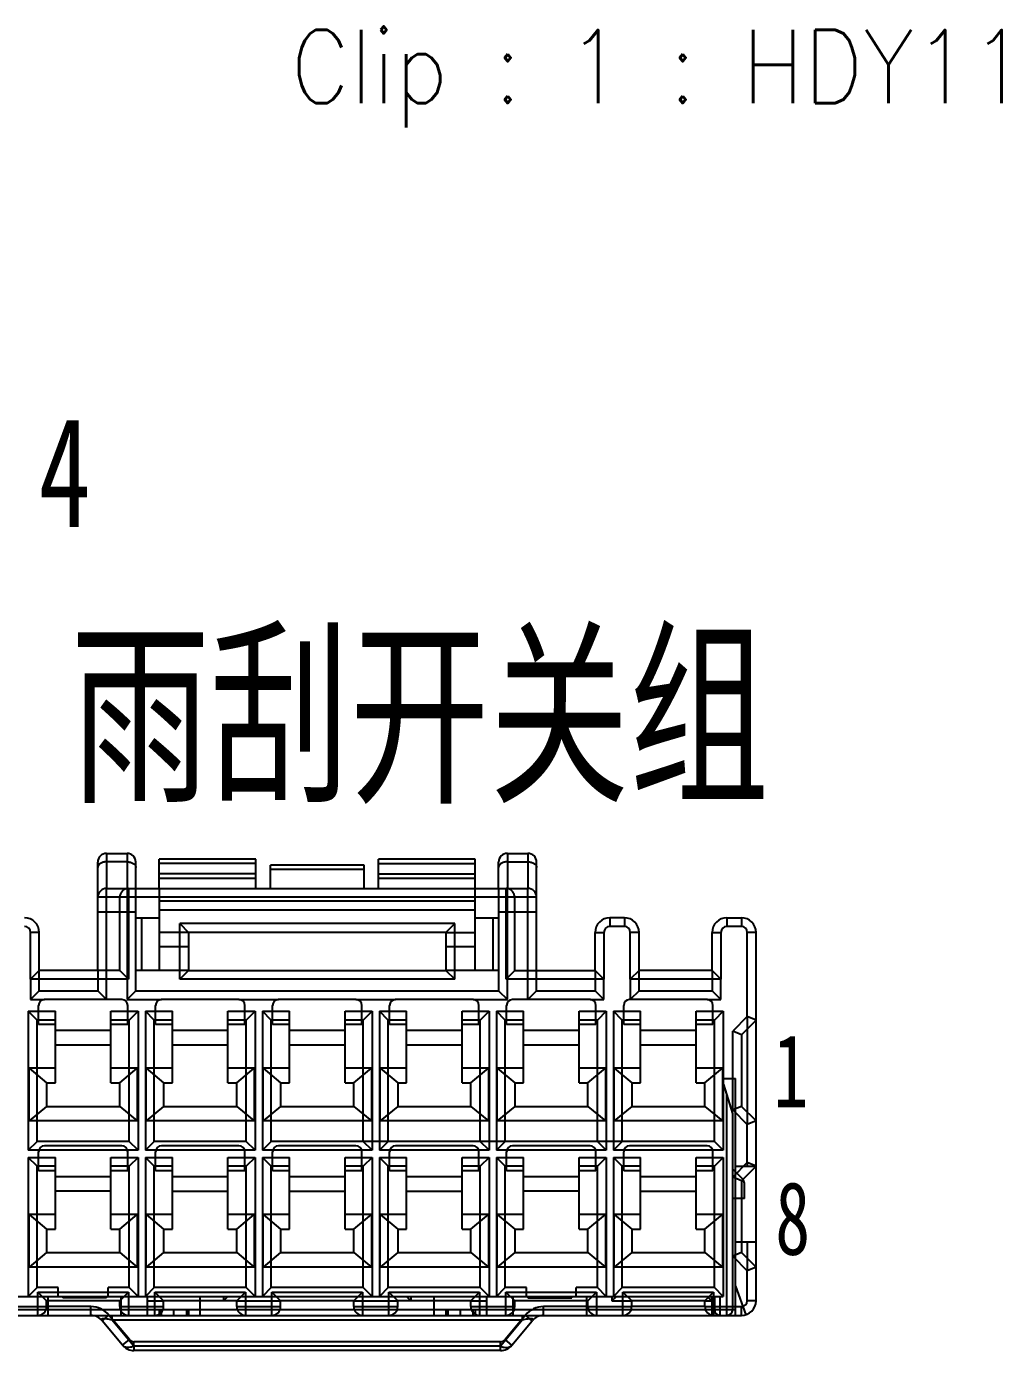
# Model space of a CAD drawing. Header units: inches. Extents: x 47316 to 59086, y 3141 to 11743.
# Drawn here: x 52380.11 to 52413.43, y 8754.21 to 8799.48 of the extents above; entities that cross this region are included whole.
import ezdxf

# ---------------------------------------------------------------- set-up
doc = ezdxf.new("R2010")
doc.units = ezdxf.units.IN
doc.header["$MEASUREMENT"] = 0
doc.layers.add('___SHELL', color=7, linetype='Continuous')
doc.styles.add('MtX_FangSong_GB2312', font='')
doc.styles.get("Standard").update_dxf_attribs({"font": ''})
doc.styles.get('MtX_FangSong_GB2312').set_extended_font_data('FangSong_GB2312')
doc.styles.get('Standard').set_extended_font_data('SimSun')

msp = doc.modelspace()

# ---------------------------------------------------------------- linework, layer by layer
at = {"layer": '___SHELL', "color": 0, "lineweight": -2}
for p, q in [((52382.846, 8771.205), (52382.846, 8770.005)), ((52382.846, 8771.205), (52383.546, 8771.205)), ((52383.546, 8771.205), (52383.546, 8770.005)), ((52384.646, 8770.005), (52384.646, 8771.006)), ((52387.946, 8771.006), (52384.646, 8771.006)), ((52387.946, 8770.005), (52387.946, 8771.006)), ((52392.146, 8770.005), (52392.146, 8771.006)), ((52395.446, 8771.006), (52392.146, 8771.006)), ((52395.446, 8770.005), (52395.446, 8771.006)), ((52396.546, 8771.205), (52396.546, 8770.005)), ((52396.546, 8771.205), (52397.246, 8771.205)), ((52397.246, 8771.205), (52397.246, 8770.005)), ((52382.546, 8767.205), (52382.546, 8770.905)), ((52383.546, 8770.918), (52382.846, 8770.918)), ((52383.846, 8770.005), (52383.846, 8770.905)), ((52387.946, 8770.859), (52384.646, 8770.859)), ((52388.446, 8770.005), (52388.446, 8770.805)), ((52391.646, 8770.805), (52388.446, 8770.805)), ((52388.446, 8770.671), (52391.646, 8770.671)), ((52391.646, 8770.005), (52391.646, 8770.805)), ((52392.146, 8770.859), (52395.446, 8770.859)), ((52396.246, 8770.005), (52396.246, 8770.905)), ((52396.546, 8770.918), (52397.246, 8770.918)), ((52397.546, 8767.205), (52397.546, 8770.905)), ((52387.946, 8770.505), (52384.646, 8770.505)), ((52384.646, 8770.359), (52387.946, 8770.359)), ((52392.146, 8770.505), (52395.446, 8770.505)), ((52392.146, 8770.359), (52395.446, 8770.359)), ((52397.546, 8769.705), (52382.546, 8769.705)), ((52382.846, 8766.205), (52382.846, 8770.005)), ((52382.846, 8770.005), (52397.246, 8770.005)), ((52383.298, 8767.2), (52383.298, 8769.705)), ((52383.546, 8770.005), (52383.546, 8766.205)), ((52383.592, 8770.005), (52383.592, 8766.905)), ((52383.846, 8766.505), (52383.846, 8770.005)), ((52384.646, 8770.005), (52384.646, 8767.205)), ((52395.446, 8767.205), (52395.446, 8770.005)), ((52396.246, 8770.005), (52396.246, 8766.505)), ((52396.5, 8766.905), (52396.5, 8770.005)), ((52396.546, 8766.205), (52396.546, 8770.005)), ((52396.795, 8767.2), (52396.795, 8769.705)), ((52397.246, 8766.205), (52397.246, 8770.005)), ((52382.546, 8769.205), (52383.846, 8769.205)), ((52395.446, 8769.568), (52384.646, 8769.568)), ((52384.646, 8769.271), (52395.446, 8769.271)), ((52396.246, 8769.205), (52397.546, 8769.205)), ((52383.846, 8769.005), (52384.646, 8769.005)), ((52384.046, 8767.205), (52384.046, 8769.005)), ((52385.346, 8766.905), (52385.346, 8768.805)), ((52385.346, 8768.805), (52385.646, 8768.505)), ((52394.746, 8768.805), (52385.346, 8768.805)), ((52394.746, 8768.805), (52394.446, 8768.505)), ((52394.746, 8766.905), (52394.746, 8768.805)), ((52395.446, 8769.005), (52396.246, 8769.005)), ((52396.046, 8769.005), (52396.046, 8767.205)), ((52400.546, 8769.005), (52400.046, 8769.005)), ((52400.046, 8769.005), (52400.046, 8768.705)), ((52400.546, 8769.005), (52400.546, 8768.705)), ((52404.046, 8769.005), (52404.546, 8769.005)), ((52404.046, 8769.005), (52404.046, 8768.705)), ((52404.546, 8769.005), (52404.546, 8768.705)), ((52380.246, 8766.905), (52380.246, 8768.505)), ((52380.546, 8768.505), (52380.246, 8768.505)), ((52380.546, 8767.205), (52380.546, 8768.505)), ((52385.646, 8768.505), (52384.646, 8768.505)), ((52385.646, 8768.505), (52385.646, 8767.205)), ((52394.446, 8768.505), (52385.646, 8768.505)), ((52394.446, 8768.505), (52394.446, 8767.205)), ((52394.446, 8768.505), (52395.446, 8768.505)), ((52399.546, 8768.505), (52399.846, 8768.505)), ((52399.546, 8767.205), (52399.546, 8768.505)), ((52399.846, 8768.505), (52399.846, 8766.905)), ((52400.546, 8768.705), (52400.046, 8768.705)), ((52401.046, 8768.505), (52400.746, 8768.505)), ((52400.746, 8766.905), (52400.746, 8768.505)), ((52401.046, 8767.205), (52401.046, 8768.505)), ((52403.546, 8768.505), (52403.846, 8768.505)), ((52403.546, 8767.205), (52403.546, 8768.505)), ((52403.846, 8768.505), (52403.846, 8766.905)), ((52404.546, 8768.705), (52404.046, 8768.705)), ((52405.046, 8768.505), (52404.746, 8768.505)), ((52404.746, 8765.63), (52404.746, 8768.505)), ((52405.046, 8755.905), (52405.046, 8768.505)), ((52385.646, 8768.005), (52384.646, 8768.005)), ((52395.446, 8768.005), (52394.446, 8768.005)), ((52380.546, 8767.205), (52380.246, 8766.905)), ((52380.546, 8766.505), (52380.546, 8767.205)), ((52383.286, 8767.205), (52380.546, 8767.205)), ((52382.546, 8767.205), (52382.546, 8766.505)), ((52383.298, 8767.2), (52383.309, 8767.188)), ((52383.309, 8767.188), (52383.592, 8766.905)), ((52385.646, 8767.205), (52383.846, 8767.205)), ((52385.346, 8766.905), (52385.646, 8767.205)), ((52385.646, 8767.205), (52394.446, 8767.205)), ((52396.246, 8767.205), (52394.446, 8767.205)), ((52394.446, 8767.205), (52394.746, 8766.905)), ((52396.5, 8766.905), (52396.795, 8767.2)), ((52396.806, 8767.205), (52399.546, 8767.205)), ((52397.546, 8766.505), (52397.546, 8767.205)), ((52399.546, 8767.205), (52399.546, 8766.505)), ((52399.546, 8767.205), (52399.846, 8766.905)), ((52401.046, 8767.205), (52400.746, 8766.905)), ((52403.546, 8767.205), (52401.046, 8767.205)), ((52401.046, 8766.505), (52401.046, 8767.205)), ((52403.546, 8767.205), (52403.846, 8766.905)), ((52403.546, 8767.205), (52403.546, 8766.505)), ((52380.246, 8766.905), (52380.246, 8766.205)), ((52383.592, 8766.905), (52380.246, 8766.905)), ((52380.546, 8766.505), (52380.246, 8766.205)), ((52380.546, 8766.505), (52382.546, 8766.505)), ((52382.546, 8766.505), (52382.846, 8766.205)), ((52383.846, 8766.505), (52383.546, 8766.205)), ((52383.846, 8766.505), (52396.246, 8766.505)), ((52394.746, 8766.905), (52385.346, 8766.905)), ((52396.246, 8766.505), (52396.546, 8766.205)), ((52399.846, 8766.905), (52396.5, 8766.905)), ((52397.546, 8766.505), (52397.246, 8766.205)), ((52397.546, 8766.505), (52399.546, 8766.505)), ((52399.546, 8766.505), (52399.846, 8766.205)), ((52399.846, 8766.205), (52399.846, 8766.905)), ((52403.846, 8766.905), (52400.746, 8766.905)), ((52400.746, 8766.905), (52400.746, 8766.205)), ((52401.046, 8766.505), (52400.746, 8766.205)), ((52401.046, 8766.505), (52403.546, 8766.505)), ((52403.546, 8766.505), (52403.846, 8766.205)), ((52403.846, 8766.205), (52403.846, 8766.905)), ((52380.246, 8766.205), (52380.721, 8766.205)), ((52383.371, 8766.205), (52380.721, 8766.205)), ((52383.546, 8766.205), (52384.721, 8766.205)), ((52387.371, 8766.205), (52384.721, 8766.205)), ((52387.371, 8766.205), (52388.721, 8766.205)), ((52391.371, 8766.205), (52388.721, 8766.205)), ((52391.371, 8766.205), (52392.721, 8766.205)), ((52395.371, 8766.205), (52392.721, 8766.205)), ((52395.371, 8766.205), (52396.546, 8766.205)), ((52399.371, 8766.205), (52396.721, 8766.205)), ((52399.371, 8766.205), (52399.846, 8766.205)), ((52403.371, 8766.205), (52400.721, 8766.205)), ((52403.371, 8766.205), (52403.846, 8766.205)), ((52380.171, 8765.805), (52380.171, 8761.055)), ((52380.471, 8765.505), (52380.171, 8765.805)), ((52380.171, 8765.805), (52381.096, 8765.805)), ((52380.521, 8765.355), (52380.521, 8766.005)), ((52381.096, 8765.355), (52381.096, 8765.805)), ((52382.996, 8765.355), (52382.996, 8765.805)), ((52382.996, 8765.805), (52383.921, 8765.805)), ((52383.571, 8765.355), (52383.571, 8766.005)), ((52383.921, 8765.805), (52383.621, 8765.505)), ((52383.921, 8765.805), (52383.921, 8761.055)), ((52384.171, 8765.805), (52384.171, 8761.055)), ((52384.471, 8765.505), (52384.171, 8765.805)), ((52384.171, 8765.805), (52385.096, 8765.805)), ((52384.521, 8765.355), (52384.521, 8766.005)), ((52385.096, 8765.355), (52385.096, 8765.805)), ((52386.996, 8765.355), (52386.996, 8765.805)), ((52386.996, 8765.805), (52387.921, 8765.805)), ((52387.571, 8765.355), (52387.571, 8766.005)), ((52387.921, 8765.805), (52387.621, 8765.505)), ((52387.921, 8765.805), (52387.921, 8761.055)), ((52388.171, 8765.805), (52388.171, 8761.055)), ((52388.471, 8765.505), (52388.171, 8765.805)), ((52388.171, 8765.805), (52389.096, 8765.805)), ((52388.521, 8765.355), (52388.521, 8766.005)), ((52389.096, 8765.355), (52389.096, 8765.805)), ((52390.996, 8765.355), (52390.996, 8765.805)), ((52390.996, 8765.805), (52391.921, 8765.805)), ((52391.571, 8765.355), (52391.571, 8766.005)), ((52391.921, 8765.805), (52391.621, 8765.505)), ((52391.921, 8765.805), (52391.921, 8761.055)), ((52392.171, 8765.805), (52392.171, 8761.055)), ((52392.171, 8765.805), (52393.096, 8765.805)), ((52392.471, 8765.505), (52392.171, 8765.805)), ((52392.521, 8765.355), (52392.521, 8766.005)), ((52393.096, 8765.355), (52393.096, 8765.805)), ((52394.996, 8765.805), (52395.921, 8765.805)), ((52394.996, 8765.355), (52394.996, 8765.805)), ((52395.571, 8765.355), (52395.571, 8766.005)), ((52395.921, 8765.805), (52395.621, 8765.505)), ((52395.921, 8765.805), (52395.921, 8761.055)), ((52396.171, 8765.805), (52397.096, 8765.805)), ((52396.171, 8765.805), (52396.171, 8761.055)), ((52396.471, 8765.505), (52396.171, 8765.805)), ((52396.521, 8765.355), (52396.521, 8766.005)), ((52397.096, 8765.355), (52397.096, 8765.805)), ((52398.996, 8765.805), (52399.921, 8765.805)), ((52398.996, 8765.355), (52398.996, 8765.805)), ((52399.571, 8765.355), (52399.571, 8766.005)), ((52399.921, 8765.805), (52399.621, 8765.505)), ((52399.921, 8765.805), (52399.921, 8761.055)), ((52400.171, 8765.805), (52401.096, 8765.805)), ((52400.171, 8765.805), (52400.171, 8761.055)), ((52400.471, 8765.505), (52400.171, 8765.805)), ((52400.521, 8765.355), (52400.521, 8766.005)), ((52401.096, 8765.355), (52401.096, 8765.805)), ((52402.996, 8765.805), (52403.921, 8765.805)), ((52402.996, 8765.355), (52402.996, 8765.805)), ((52403.571, 8765.355), (52403.571, 8766.005)), ((52403.921, 8765.805), (52403.621, 8765.505)), ((52403.921, 8765.805), (52403.921, 8761.055)), ((52404.746, 8765.63), (52404.246, 8765.13)), ((52405.046, 8765.505), (52404.746, 8765.63)), ((52404.746, 8765.63), (52404.746, 8761.931)), ((52380.471, 8761.355), (52380.471, 8765.505)), ((52381.096, 8765.505), (52380.471, 8765.505)), ((52381.096, 8765.355), (52380.521, 8765.355)), ((52381.096, 8763.355), (52381.096, 8765.355)), ((52381.096, 8765.155), (52382.996, 8765.155)), ((52383.621, 8765.505), (52382.996, 8765.505)), ((52382.996, 8763.355), (52382.996, 8765.355)), ((52383.571, 8765.355), (52382.996, 8765.355)), ((52383.621, 8761.355), (52383.621, 8765.505)), ((52384.471, 8761.355), (52384.471, 8765.505)), ((52385.096, 8765.505), (52384.471, 8765.505)), ((52385.096, 8765.355), (52384.521, 8765.355)), ((52385.096, 8763.355), (52385.096, 8765.355)), ((52385.096, 8765.155), (52386.996, 8765.155)), ((52387.621, 8765.505), (52386.996, 8765.505)), ((52386.996, 8763.355), (52386.996, 8765.355)), ((52387.571, 8765.355), (52386.996, 8765.355)), ((52387.621, 8761.355), (52387.621, 8765.505)), ((52388.471, 8761.355), (52388.471, 8765.505)), ((52389.096, 8765.505), (52388.471, 8765.505)), ((52389.096, 8765.355), (52388.521, 8765.355)), ((52389.096, 8763.355), (52389.096, 8765.355)), ((52389.096, 8765.155), (52390.996, 8765.155)), ((52391.621, 8765.505), (52390.996, 8765.505)), ((52390.996, 8763.355), (52390.996, 8765.355)), ((52391.571, 8765.355), (52390.996, 8765.355)), ((52391.621, 8761.355), (52391.621, 8765.505)), ((52392.471, 8761.355), (52392.471, 8765.505)), ((52393.096, 8765.505), (52392.471, 8765.505)), ((52393.096, 8765.355), (52392.521, 8765.355)), ((52393.096, 8763.355), (52393.096, 8765.355)), ((52393.096, 8765.155), (52394.996, 8765.155)), ((52395.621, 8765.505), (52394.996, 8765.505)), ((52395.571, 8765.355), (52394.996, 8765.355)), ((52394.996, 8763.355), (52394.996, 8765.355)), ((52395.621, 8761.355), (52395.621, 8765.505)), ((52397.096, 8765.505), (52396.471, 8765.505)), ((52396.471, 8761.355), (52396.471, 8765.505)), ((52397.096, 8765.355), (52396.521, 8765.355)), ((52397.096, 8763.355), (52397.096, 8765.355)), ((52397.096, 8765.155), (52398.996, 8765.155)), ((52399.621, 8765.505), (52398.996, 8765.505)), ((52399.571, 8765.355), (52398.996, 8765.355)), ((52398.996, 8763.355), (52398.996, 8765.355)), ((52399.621, 8761.355), (52399.621, 8765.505)), ((52401.096, 8765.505), (52400.471, 8765.505)), ((52400.471, 8761.355), (52400.471, 8765.505)), ((52401.096, 8765.355), (52400.521, 8765.355)), ((52401.096, 8763.355), (52401.096, 8765.355)), ((52401.096, 8765.155), (52402.996, 8765.155)), ((52403.621, 8765.505), (52402.996, 8765.505)), ((52403.571, 8765.355), (52402.996, 8765.355)), ((52402.996, 8763.355), (52402.996, 8765.355)), ((52403.621, 8761.355), (52403.621, 8765.505)), ((52404.546, 8765.005), (52404.246, 8765.13)), ((52404.246, 8762.431), (52404.246, 8765.13)), ((52404.546, 8765.005), (52405.046, 8765.505)), ((52381.096, 8764.655), (52382.996, 8764.655)), ((52385.096, 8764.655), (52386.996, 8764.655)), ((52389.096, 8764.655), (52390.996, 8764.655)), ((52393.096, 8764.655), (52394.996, 8764.655)), ((52397.096, 8764.655), (52398.996, 8764.655)), ((52401.096, 8764.655), (52402.996, 8764.655)), ((52404.546, 8765.005), (52404.546, 8762.555)), ((52380.196, 8762.055), (52380.196, 8763.855)), ((52380.196, 8763.855), (52380.796, 8763.355)), ((52381.096, 8763.855), (52380.196, 8763.855)), ((52383.896, 8763.855), (52382.996, 8763.855)), ((52383.296, 8763.355), (52383.896, 8763.855)), ((52383.896, 8763.855), (52383.896, 8762.055)), ((52384.196, 8762.055), (52384.196, 8763.855)), ((52384.196, 8763.855), (52384.796, 8763.355)), ((52385.096, 8763.855), (52384.196, 8763.855)), ((52387.896, 8763.855), (52386.996, 8763.855)), ((52387.296, 8763.355), (52387.896, 8763.855)), ((52387.896, 8763.855), (52387.896, 8762.055)), ((52388.196, 8762.055), (52388.196, 8763.855)), ((52388.196, 8763.855), (52388.796, 8763.355)), ((52389.096, 8763.855), (52388.196, 8763.855)), ((52391.896, 8763.855), (52390.996, 8763.855)), ((52391.296, 8763.355), (52391.896, 8763.855)), ((52391.896, 8763.855), (52391.896, 8762.055)), ((52393.096, 8763.855), (52392.196, 8763.855)), ((52392.196, 8762.055), (52392.196, 8763.855)), ((52392.196, 8763.855), (52392.796, 8763.355)), ((52395.896, 8763.855), (52394.996, 8763.855)), ((52395.296, 8763.355), (52395.896, 8763.855)), ((52395.896, 8763.855), (52395.896, 8762.055)), ((52397.096, 8763.855), (52396.196, 8763.855)), ((52396.196, 8763.855), (52396.796, 8763.355)), ((52396.196, 8762.055), (52396.196, 8763.855)), ((52399.896, 8763.855), (52398.996, 8763.855)), ((52399.296, 8763.355), (52399.896, 8763.855)), ((52399.896, 8763.855), (52399.896, 8762.055)), ((52401.096, 8763.855), (52400.196, 8763.855)), ((52400.196, 8763.855), (52400.796, 8763.355)), ((52400.196, 8762.055), (52400.196, 8763.855)), ((52403.896, 8763.855), (52402.996, 8763.855)), ((52403.296, 8763.355), (52403.896, 8763.855)), ((52403.896, 8763.855), (52403.896, 8762.055)), ((52380.796, 8763.355), (52380.796, 8762.555)), ((52380.796, 8763.355), (52381.096, 8763.355)), ((52382.996, 8763.355), (52383.296, 8763.355)), ((52383.296, 8762.555), (52383.296, 8763.355)), ((52384.796, 8763.355), (52384.796, 8762.555)), ((52384.796, 8763.355), (52385.096, 8763.355)), ((52386.996, 8763.355), (52387.296, 8763.355)), ((52387.296, 8762.555), (52387.296, 8763.355)), ((52388.796, 8763.355), (52388.796, 8762.555)), ((52388.796, 8763.355), (52389.096, 8763.355)), ((52390.996, 8763.355), (52391.296, 8763.355)), ((52391.296, 8762.555), (52391.296, 8763.355)), ((52392.796, 8763.355), (52393.096, 8763.355)), ((52392.796, 8763.355), (52392.796, 8762.555)), ((52394.996, 8763.355), (52395.296, 8763.355)), ((52395.296, 8762.555), (52395.296, 8763.355)), ((52396.796, 8763.355), (52397.096, 8763.355)), ((52396.796, 8763.355), (52396.796, 8762.555)), ((52398.996, 8763.355), (52399.296, 8763.355)), ((52399.296, 8762.555), (52399.296, 8763.355)), ((52400.796, 8763.355), (52401.096, 8763.355)), ((52400.796, 8763.355), (52400.796, 8762.555)), ((52402.996, 8763.355), (52403.296, 8763.355)), ((52403.296, 8762.555), (52403.296, 8763.355)), ((52403.921, 8763.505), (52404.346, 8763.505)), ((52403.946, 8763.305), (52403.921, 8763.305)), ((52404.246, 8762.305), (52403.946, 8763.305)), ((52404.346, 8755.405), (52404.346, 8763.505)), ((52404.046, 8755.405), (52404.046, 8762.972)), ((52380.796, 8762.555), (52380.196, 8762.055)), ((52380.796, 8762.555), (52383.296, 8762.555)), ((52383.296, 8762.555), (52383.896, 8762.055)), ((52384.796, 8762.555), (52384.196, 8762.055)), ((52384.796, 8762.555), (52387.296, 8762.555)), ((52387.296, 8762.555), (52387.896, 8762.055)), ((52388.796, 8762.555), (52388.196, 8762.055)), ((52388.796, 8762.555), (52391.296, 8762.555)), ((52391.296, 8762.555), (52391.896, 8762.055)), ((52392.796, 8762.555), (52392.196, 8762.055)), ((52392.796, 8762.555), (52395.296, 8762.555)), ((52395.296, 8762.555), (52395.896, 8762.055)), ((52396.796, 8762.555), (52396.196, 8762.055)), ((52396.796, 8762.555), (52399.296, 8762.555)), ((52399.296, 8762.555), (52399.896, 8762.055)), ((52400.796, 8762.555), (52400.196, 8762.055)), ((52400.796, 8762.555), (52403.296, 8762.555)), ((52403.296, 8762.555), (52403.896, 8762.055)), ((52404.546, 8762.555), (52404.246, 8762.431)), ((52404.246, 8762.431), (52404.746, 8761.931)), ((52405.046, 8762.055), (52404.546, 8762.555)), ((52383.896, 8762.055), (52380.196, 8762.055)), ((52387.896, 8762.055), (52384.196, 8762.055)), ((52391.896, 8762.055), (52388.196, 8762.055)), ((52395.896, 8762.055), (52392.196, 8762.055)), ((52399.896, 8762.055), (52396.196, 8762.055)), ((52403.896, 8762.055), (52400.196, 8762.055)), ((52404.246, 8760.13), (52404.246, 8762.305)), ((52405.046, 8762.055), (52404.746, 8761.931)), ((52404.746, 8760.63), (52404.746, 8761.931)), ((52380.171, 8761.055), (52380.471, 8761.355)), ((52383.921, 8761.055), (52380.171, 8761.055)), ((52383.621, 8761.355), (52380.471, 8761.355)), ((52383.371, 8761.205), (52380.721, 8761.205)), ((52383.921, 8761.055), (52383.621, 8761.355)), ((52384.171, 8761.055), (52384.471, 8761.355)), ((52387.921, 8761.055), (52384.171, 8761.055)), ((52387.621, 8761.355), (52384.471, 8761.355)), ((52387.371, 8761.205), (52384.721, 8761.205)), ((52387.921, 8761.055), (52387.621, 8761.355)), ((52388.171, 8761.055), (52388.471, 8761.355)), ((52391.921, 8761.055), (52388.171, 8761.055)), ((52391.621, 8761.355), (52388.471, 8761.355)), ((52391.371, 8761.205), (52388.721, 8761.205)), ((52400.441, 8761.355), (52390.046, 8761.355)), ((52391.921, 8761.055), (52391.621, 8761.355)), ((52392.171, 8761.055), (52392.471, 8761.355)), ((52395.921, 8761.055), (52392.171, 8761.055)), ((52395.621, 8761.355), (52392.471, 8761.355)), ((52395.371, 8761.205), (52392.721, 8761.205)), ((52395.921, 8761.055), (52395.621, 8761.355)), ((52396.171, 8761.055), (52396.471, 8761.355)), ((52399.921, 8761.055), (52396.171, 8761.055)), ((52399.621, 8761.355), (52396.471, 8761.355)), ((52399.371, 8761.205), (52396.721, 8761.205)), ((52399.921, 8761.055), (52399.621, 8761.355)), ((52400.171, 8761.055), (52400.471, 8761.355)), ((52403.921, 8761.055), (52400.171, 8761.055)), ((52403.621, 8761.355), (52400.471, 8761.355)), ((52403.371, 8761.205), (52400.721, 8761.205)), ((52403.921, 8761.055), (52403.621, 8761.355)), ((52380.171, 8760.805), (52380.171, 8756.055)), ((52380.471, 8760.505), (52380.171, 8760.805)), ((52380.171, 8760.805), (52381.096, 8760.805)), ((52380.521, 8760.355), (52380.521, 8761.005)), ((52381.096, 8760.355), (52381.096, 8760.805)), ((52382.996, 8760.355), (52382.996, 8760.805)), ((52382.996, 8760.805), (52383.921, 8760.805)), ((52383.571, 8760.355), (52383.571, 8761.005)), ((52383.921, 8760.805), (52383.621, 8760.505)), ((52383.921, 8760.805), (52383.921, 8756.055)), ((52384.171, 8760.805), (52384.171, 8756.055)), ((52384.471, 8760.505), (52384.171, 8760.805)), ((52384.171, 8760.805), (52385.096, 8760.805)), ((52384.521, 8760.355), (52384.521, 8761.005)), ((52385.096, 8760.355), (52385.096, 8760.805)), ((52386.996, 8760.355), (52386.996, 8760.805)), ((52386.996, 8760.805), (52387.921, 8760.805)), ((52387.571, 8760.355), (52387.571, 8761.005)), ((52387.921, 8760.805), (52387.621, 8760.505)), ((52387.921, 8760.805), (52387.921, 8756.055)), ((52388.471, 8760.505), (52388.171, 8760.805)), ((52388.171, 8760.805), (52388.171, 8756.055)), ((52388.171, 8760.805), (52389.096, 8760.805)), ((52388.521, 8760.355), (52388.521, 8761.005)), ((52389.096, 8760.355), (52389.096, 8760.805)), ((52390.996, 8760.805), (52391.921, 8760.805)), ((52390.996, 8760.355), (52390.996, 8760.805)), ((52391.571, 8760.355), (52391.571, 8761.005)), ((52391.921, 8760.805), (52391.621, 8760.505)), ((52391.921, 8760.805), (52391.921, 8756.055)), ((52392.171, 8760.805), (52393.096, 8760.805)), ((52392.471, 8760.505), (52392.171, 8760.805)), ((52392.171, 8760.805), (52392.171, 8756.055)), ((52392.521, 8760.355), (52392.521, 8761.005)), ((52393.096, 8760.355), (52393.096, 8760.805)), ((52394.996, 8760.805), (52395.921, 8760.805)), ((52394.996, 8760.355), (52394.996, 8760.805)), ((52395.571, 8760.355), (52395.571, 8761.005)), ((52395.921, 8760.805), (52395.621, 8760.505)), ((52395.921, 8760.805), (52395.921, 8756.055)), ((52396.171, 8760.805), (52397.096, 8760.805)), ((52396.471, 8760.505), (52396.171, 8760.805)), ((52396.171, 8760.805), (52396.171, 8756.055)), ((52396.521, 8760.355), (52396.521, 8761.005)), ((52397.096, 8760.355), (52397.096, 8760.805)), ((52398.996, 8760.805), (52399.921, 8760.805)), ((52398.996, 8760.355), (52398.996, 8760.805)), ((52399.571, 8760.355), (52399.571, 8761.005)), ((52399.921, 8760.805), (52399.621, 8760.505)), ((52399.921, 8760.805), (52399.921, 8756.055)), ((52400.171, 8760.805), (52401.096, 8760.805)), ((52400.471, 8760.505), (52400.171, 8760.805)), ((52400.171, 8760.805), (52400.171, 8756.055)), ((52400.521, 8760.355), (52400.521, 8761.005)), ((52401.096, 8760.355), (52401.096, 8760.805)), ((52402.996, 8760.805), (52403.921, 8760.805)), ((52402.996, 8760.355), (52402.996, 8760.805)), ((52403.571, 8760.355), (52403.571, 8761.005)), ((52403.921, 8760.805), (52403.621, 8760.505)), ((52403.921, 8760.805), (52403.921, 8756.055)), ((52404.746, 8760.63), (52404.246, 8760.13)), ((52405.046, 8760.505), (52404.746, 8760.63)), ((52404.746, 8760.63), (52404.746, 8760.505)), ((52380.471, 8756.355), (52380.471, 8760.505)), ((52381.096, 8760.505), (52380.471, 8760.505)), ((52381.096, 8760.355), (52380.521, 8760.355)), ((52381.096, 8758.355), (52381.096, 8760.355)), ((52381.096, 8760.155), (52382.996, 8760.155)), ((52383.621, 8760.505), (52382.996, 8760.505)), ((52382.996, 8758.355), (52382.996, 8760.355)), ((52383.571, 8760.355), (52382.996, 8760.355)), ((52383.621, 8756.355), (52383.621, 8760.505)), ((52384.471, 8756.355), (52384.471, 8760.505)), ((52385.096, 8760.505), (52384.471, 8760.505)), ((52385.096, 8760.355), (52384.521, 8760.355)), ((52385.096, 8758.355), (52385.096, 8760.355)), ((52385.096, 8760.155), (52386.996, 8760.155)), ((52387.621, 8760.505), (52386.996, 8760.505)), ((52386.996, 8758.355), (52386.996, 8760.355)), ((52387.571, 8760.355), (52386.996, 8760.355)), ((52387.621, 8756.355), (52387.621, 8760.505)), ((52389.096, 8760.505), (52388.471, 8760.505)), ((52388.471, 8756.355), (52388.471, 8760.505)), ((52389.096, 8760.355), (52388.521, 8760.355)), ((52389.096, 8758.355), (52389.096, 8760.355)), ((52389.096, 8760.155), (52390.996, 8760.155)), ((52391.621, 8760.505), (52390.996, 8760.505)), ((52391.571, 8760.355), (52390.996, 8760.355)), ((52390.996, 8758.355), (52390.996, 8760.355)), ((52391.621, 8756.355), (52391.621, 8760.505)), ((52393.096, 8760.505), (52392.471, 8760.505)), ((52392.471, 8756.355), (52392.471, 8760.505)), ((52393.096, 8760.355), (52392.521, 8760.355)), ((52393.096, 8758.355), (52393.096, 8760.355)), ((52393.096, 8760.155), (52394.996, 8760.155)), ((52395.621, 8760.505), (52394.996, 8760.505)), ((52395.571, 8760.355), (52394.996, 8760.355)), ((52394.996, 8758.355), (52394.996, 8760.355)), ((52395.621, 8756.355), (52395.621, 8760.505)), ((52397.096, 8760.505), (52396.471, 8760.505)), ((52396.471, 8756.355), (52396.471, 8760.505)), ((52397.096, 8760.355), (52396.521, 8760.355)), ((52397.096, 8758.355), (52397.096, 8760.355)), ((52397.096, 8760.155), (52398.996, 8760.155)), ((52399.621, 8760.505), (52398.996, 8760.505)), ((52399.571, 8760.355), (52398.996, 8760.355)), ((52398.996, 8758.355), (52398.996, 8760.355)), ((52399.621, 8756.355), (52399.621, 8760.505)), ((52401.096, 8760.505), (52400.471, 8760.505)), ((52400.471, 8756.355), (52400.471, 8760.505)), ((52401.096, 8760.355), (52400.521, 8760.355)), ((52401.096, 8758.355), (52401.096, 8760.355)), ((52401.096, 8760.155), (52402.996, 8760.155)), ((52403.621, 8760.505), (52402.996, 8760.505)), ((52403.571, 8760.355), (52402.996, 8760.355)), ((52402.996, 8758.355), (52402.996, 8760.355)), ((52403.621, 8756.355), (52403.621, 8760.505)), ((52404.246, 8760.405), (52404.588, 8760.064)), ((52404.546, 8760.005), (52404.246, 8760.13)), ((52404.246, 8757.431), (52404.246, 8760.13)), ((52404.346, 8760.505), (52405.046, 8760.505)), ((52404.546, 8760.005), (52405.046, 8760.505)), ((52404.546, 8760.005), (52404.546, 8757.555)), ((52404.646, 8759.405), (52404.646, 8759.923)), ((52382.996, 8759.655), (52381.096, 8759.655)), ((52385.096, 8759.655), (52386.996, 8759.655)), ((52389.096, 8759.655), (52390.996, 8759.655)), ((52393.096, 8759.655), (52394.996, 8759.655)), ((52398.996, 8759.655), (52397.096, 8759.655)), ((52401.096, 8759.655), (52402.996, 8759.655)), ((52404.646, 8759.405), (52404.246, 8759.405)), ((52380.196, 8757.055), (52380.196, 8758.855)), ((52380.196, 8758.855), (52380.796, 8758.355)), ((52381.096, 8758.855), (52380.196, 8758.855)), ((52383.896, 8758.855), (52382.996, 8758.855)), ((52383.296, 8758.355), (52383.896, 8758.855)), ((52383.896, 8758.855), (52383.896, 8757.055)), ((52384.196, 8757.055), (52384.196, 8758.855)), ((52384.196, 8758.855), (52384.796, 8758.355)), ((52385.096, 8758.855), (52384.196, 8758.855)), ((52387.896, 8758.855), (52386.996, 8758.855)), ((52387.296, 8758.355), (52387.896, 8758.855)), ((52387.896, 8758.855), (52387.896, 8757.055)), ((52389.096, 8758.855), (52388.196, 8758.855)), ((52388.196, 8758.855), (52388.796, 8758.355)), ((52388.196, 8757.055), (52388.196, 8758.855)), ((52391.896, 8758.855), (52390.996, 8758.855)), ((52391.296, 8758.355), (52391.896, 8758.855)), ((52391.896, 8758.855), (52391.896, 8757.055)), ((52393.096, 8758.855), (52392.196, 8758.855)), ((52392.196, 8758.855), (52392.796, 8758.355)), ((52392.196, 8757.055), (52392.196, 8758.855)), ((52395.896, 8758.855), (52394.996, 8758.855)), ((52395.296, 8758.355), (52395.896, 8758.855)), ((52395.896, 8758.855), (52395.896, 8757.055)), ((52397.096, 8758.855), (52396.196, 8758.855)), ((52396.196, 8758.855), (52396.796, 8758.355)), ((52396.196, 8757.055), (52396.196, 8758.855)), ((52399.896, 8758.855), (52398.996, 8758.855)), ((52399.296, 8758.355), (52399.896, 8758.855)), ((52399.896, 8758.855), (52399.896, 8757.055)), ((52401.096, 8758.855), (52400.196, 8758.855)), ((52400.196, 8758.855), (52400.796, 8758.355)), ((52400.196, 8757.055), (52400.196, 8758.855)), ((52403.896, 8758.855), (52402.996, 8758.855)), ((52403.296, 8758.355), (52403.896, 8758.855)), ((52403.896, 8758.855), (52403.896, 8757.055)), ((52380.796, 8758.355), (52380.796, 8757.555)), ((52380.796, 8758.355), (52381.096, 8758.355)), ((52382.996, 8758.355), (52383.296, 8758.355)), ((52383.296, 8757.555), (52383.296, 8758.355)), ((52384.796, 8758.355), (52384.796, 8757.555)), ((52384.796, 8758.355), (52385.096, 8758.355)), ((52386.996, 8758.355), (52387.296, 8758.355)), ((52387.296, 8757.555), (52387.296, 8758.355)), ((52388.796, 8758.355), (52389.096, 8758.355)), ((52388.796, 8758.355), (52388.796, 8757.555)), ((52390.996, 8758.355), (52391.296, 8758.355)), ((52391.296, 8757.555), (52391.296, 8758.355)), ((52392.796, 8758.355), (52393.096, 8758.355)), ((52392.796, 8758.355), (52392.796, 8757.555)), ((52394.996, 8758.355), (52395.296, 8758.355)), ((52395.296, 8757.555), (52395.296, 8758.355)), ((52396.796, 8758.355), (52397.096, 8758.355)), ((52396.796, 8758.355), (52396.796, 8757.555)), ((52398.996, 8758.355), (52399.296, 8758.355)), ((52399.296, 8757.555), (52399.296, 8758.355)), ((52400.796, 8758.355), (52401.096, 8758.355)), ((52400.796, 8758.355), (52400.796, 8757.555)), ((52402.996, 8758.355), (52403.296, 8758.355)), ((52403.296, 8757.555), (52403.296, 8758.355)), ((52405.046, 8757.905), (52404.346, 8757.905)), ((52404.746, 8757.905), (52404.746, 8756.931)), ((52380.796, 8757.555), (52380.196, 8757.055)), ((52380.796, 8757.555), (52383.296, 8757.555)), ((52383.296, 8757.555), (52383.896, 8757.055)), ((52384.796, 8757.555), (52384.196, 8757.055)), ((52384.796, 8757.555), (52387.296, 8757.555)), ((52387.296, 8757.555), (52387.896, 8757.055)), ((52388.796, 8757.555), (52388.196, 8757.055)), ((52388.796, 8757.555), (52391.296, 8757.555)), ((52391.296, 8757.555), (52391.896, 8757.055)), ((52392.796, 8757.555), (52392.196, 8757.055)), ((52392.796, 8757.555), (52395.296, 8757.555)), ((52395.296, 8757.555), (52395.896, 8757.055)), ((52396.796, 8757.555), (52396.196, 8757.055)), ((52396.796, 8757.555), (52399.296, 8757.555)), ((52399.296, 8757.555), (52399.896, 8757.055)), ((52400.796, 8757.555), (52400.196, 8757.055)), ((52400.796, 8757.555), (52403.296, 8757.555)), ((52403.296, 8757.555), (52403.896, 8757.055)), ((52404.546, 8757.555), (52404.246, 8757.431)), ((52404.246, 8757.431), (52404.746, 8756.931)), ((52404.246, 8755.605), (52404.246, 8757.431)), ((52405.046, 8757.055), (52404.546, 8757.555)), ((52383.896, 8757.055), (52380.196, 8757.055)), ((52387.896, 8757.055), (52384.196, 8757.055)), ((52391.896, 8757.055), (52388.196, 8757.055)), ((52395.896, 8757.055), (52392.196, 8757.055)), ((52399.896, 8757.055), (52396.196, 8757.055)), ((52403.896, 8757.055), (52400.196, 8757.055)), ((52405.046, 8757.055), (52404.746, 8756.931)), ((52404.746, 8755.905), (52404.746, 8756.931)), ((52376.171, 8756.055), (52403.921, 8756.055)), ((52380.171, 8756.055), (52380.471, 8756.355)), ((52381.196, 8756.355), (52380.471, 8756.355)), ((52380.796, 8755.905), (52380.496, 8756.205)), ((52380.496, 8755.405), (52380.496, 8756.205)), ((52380.496, 8756.205), (52383.596, 8756.205)), ((52380.846, 8755.405), (52380.846, 8756.055)), ((52381.196, 8756.055), (52381.196, 8756.355)), ((52381.346, 8756.055), (52381.346, 8756.005)), ((52382.846, 8756.005), (52382.846, 8756.055)), ((52382.896, 8756.055), (52382.896, 8756.355)), ((52383.621, 8756.355), (52382.896, 8756.355)), ((52383.296, 8755.905), (52383.596, 8756.205)), ((52383.346, 8755.405), (52383.346, 8756.055)), ((52383.596, 8756.205), (52383.596, 8755.405)), ((52383.921, 8756.055), (52383.621, 8756.355)), ((52384.471, 8756.355), (52384.171, 8756.055)), ((52384.246, 8755.405), (52384.246, 8756.055)), ((52387.621, 8756.355), (52384.471, 8756.355)), ((52384.796, 8755.905), (52384.496, 8756.205)), ((52384.496, 8756.205), (52387.596, 8756.205)), ((52384.496, 8755.405), (52384.496, 8756.205)), ((52386.046, 8755.405), (52386.046, 8756.055)), ((52386.846, 8756.055), (52386.846, 8755.905)), ((52386.846, 8755.905), (52386.996, 8756.055)), ((52387.296, 8755.905), (52387.596, 8756.205)), ((52387.596, 8756.205), (52387.596, 8755.405)), ((52387.921, 8756.055), (52387.621, 8756.355)), ((52388.471, 8756.355), (52388.171, 8756.055)), ((52391.621, 8756.355), (52388.471, 8756.355)), ((52388.496, 8756.205), (52391.596, 8756.205)), ((52388.796, 8755.905), (52388.496, 8756.205)), ((52388.496, 8755.405), (52388.496, 8756.205)), ((52391.296, 8755.905), (52391.596, 8756.205)), ((52391.596, 8756.205), (52391.596, 8755.405)), ((52391.921, 8756.055), (52391.621, 8756.355)), ((52392.471, 8756.355), (52392.171, 8756.055)), ((52395.621, 8756.355), (52392.471, 8756.355)), ((52392.496, 8756.205), (52395.596, 8756.205)), ((52392.796, 8755.905), (52392.496, 8756.205)), ((52392.496, 8755.405), (52392.496, 8756.205)), ((52393.246, 8755.905), (52393.096, 8756.055)), ((52393.246, 8756.055), (52393.246, 8755.905)), ((52394.046, 8755.405), (52394.046, 8756.055)), ((52395.296, 8755.905), (52395.596, 8756.205)), ((52395.596, 8756.205), (52395.596, 8755.405)), ((52395.921, 8756.055), (52395.621, 8756.355)), ((52395.846, 8755.405), (52395.846, 8756.055)), ((52396.171, 8756.055), (52396.471, 8756.355)), ((52397.196, 8756.355), (52396.471, 8756.355)), ((52396.496, 8756.205), (52399.596, 8756.205)), ((52396.796, 8755.905), (52396.496, 8756.205)), ((52396.496, 8755.405), (52396.496, 8756.205)), ((52396.746, 8755.405), (52396.746, 8756.055)), ((52397.196, 8756.055), (52397.196, 8756.355)), ((52397.246, 8756.055), (52397.246, 8756.005)), ((52398.746, 8756.005), (52398.746, 8756.055)), ((52399.621, 8756.355), (52398.896, 8756.355)), ((52398.896, 8756.055), (52398.896, 8756.355)), ((52399.246, 8756.055), (52399.246, 8755.405)), ((52399.296, 8755.905), (52399.596, 8756.205)), ((52399.596, 8756.205), (52399.596, 8755.405)), ((52399.921, 8756.055), (52399.621, 8756.355)), ((52400.121, 8756.055), (52400.121, 8755.905)), ((52400.121, 8755.905), (52400.271, 8756.055)), ((52400.471, 8756.355), (52400.171, 8756.055)), ((52403.621, 8756.355), (52400.471, 8756.355)), ((52400.496, 8756.205), (52403.596, 8756.205)), ((52400.796, 8755.905), (52400.496, 8756.205)), ((52400.496, 8755.405), (52400.496, 8756.205)), ((52403.296, 8755.905), (52403.596, 8756.205)), ((52403.521, 8755.905), (52403.371, 8756.055)), ((52403.521, 8756.055), (52403.521, 8755.905)), ((52403.546, 8755.405), (52403.546, 8756.055)), ((52403.596, 8756.205), (52403.596, 8755.405)), ((52403.921, 8756.055), (52403.621, 8756.355)), ((52403.621, 8756.055), (52403.621, 8755.605)), ((52403.821, 8755.405), (52403.821, 8756.055)), ((52404.346, 8756.405), (52404.696, 8755.428)), ((52375.746, 8755.605), (52404.346, 8755.605)), ((52379.296, 8755.705), (52380.796, 8755.705)), ((52380.796, 8755.705), (52380.796, 8755.905)), ((52383.296, 8755.905), (52380.796, 8755.905)), ((52382.312, 8755.705), (52380.796, 8755.705)), ((52382.846, 8756.005), (52381.346, 8756.005)), ((52382.312, 8755.405), (52382.312, 8755.705)), ((52383.296, 8755.705), (52383.296, 8755.905)), ((52383.296, 8755.705), (52384.796, 8755.705)), ((52384.246, 8755.905), (52384.796, 8755.905)), ((52384.646, 8755.605), (52384.646, 8755.405)), ((52384.713, 8755.605), (52384.713, 8755.405)), ((52387.296, 8755.905), (52384.796, 8755.905)), ((52384.796, 8755.705), (52384.796, 8755.905)), ((52385.146, 8755.405), (52385.146, 8755.605)), ((52385.579, 8755.605), (52385.579, 8755.405)), ((52385.646, 8755.605), (52385.646, 8755.405)), ((52387.296, 8755.905), (52388.796, 8755.905)), ((52387.296, 8755.705), (52387.296, 8755.905)), ((52387.296, 8755.705), (52388.796, 8755.705)), ((52391.296, 8755.905), (52388.796, 8755.905)), ((52388.796, 8755.705), (52388.796, 8755.905)), ((52391.296, 8755.905), (52392.796, 8755.905)), ((52391.296, 8755.705), (52391.296, 8755.905)), ((52391.296, 8755.705), (52392.796, 8755.705)), ((52395.296, 8755.905), (52392.796, 8755.905)), ((52392.796, 8755.705), (52392.796, 8755.905)), ((52394.446, 8755.605), (52394.446, 8755.405)), ((52394.513, 8755.605), (52394.513, 8755.405)), ((52394.946, 8755.405), (52394.946, 8755.605)), ((52395.296, 8755.905), (52395.846, 8755.905)), ((52395.296, 8755.705), (52395.296, 8755.905)), ((52395.296, 8755.705), (52396.796, 8755.705)), ((52395.379, 8755.405), (52395.379, 8755.605)), ((52395.446, 8755.605), (52395.446, 8755.405)), ((52399.296, 8755.905), (52396.796, 8755.905)), ((52396.796, 8755.705), (52396.796, 8755.905)), ((52397.246, 8756.005), (52398.746, 8756.005)), ((52399.296, 8755.705), (52397.781, 8755.705)), ((52397.781, 8755.405), (52397.781, 8755.705)), ((52399.296, 8755.705), (52399.296, 8755.905)), ((52399.296, 8755.705), (52400.796, 8755.705)), ((52400.121, 8755.905), (52400.796, 8755.905)), ((52403.296, 8755.905), (52400.796, 8755.905)), ((52400.796, 8755.705), (52400.796, 8755.905)), ((52403.296, 8755.705), (52400.796, 8755.705)), ((52403.296, 8755.905), (52403.521, 8755.905)), ((52403.296, 8755.705), (52403.296, 8755.905)), ((52403.296, 8755.705), (52404.546, 8755.705)), ((52404.546, 8755.405), (52404.546, 8755.705)), ((52405.046, 8755.905), (52404.746, 8755.905)), ((52375.546, 8755.405), (52404.546, 8755.405)), ((52382.696, 8755.225), (52382.927, 8755.418)), ((52383.396, 8754.385), (52382.696, 8755.225)), ((52383.627, 8754.577), (52382.927, 8755.418)), ((52383.025, 8755.405), (52383.025, 8755.259)), ((52383.781, 8754.352), (52383.025, 8755.259)), ((52383.025, 8755.259), (52397.068, 8755.259)), ((52397.068, 8755.259), (52396.312, 8754.352)), ((52397.166, 8755.418), (52396.466, 8754.577)), ((52396.696, 8754.385), (52397.396, 8755.225)), ((52397.068, 8755.259), (52397.068, 8755.405)), ((52397.396, 8755.225), (52397.166, 8755.418)), ((52383.396, 8754.385), (52383.627, 8754.577)), ((52396.312, 8754.505), (52383.781, 8754.505)), ((52383.781, 8754.352), (52383.781, 8754.505)), ((52396.312, 8754.352), (52383.781, 8754.352)), ((52383.781, 8754.352), (52383.781, 8754.205)), ((52396.312, 8754.352), (52396.312, 8754.505)), ((52396.312, 8754.205), (52396.312, 8754.352)), ((52396.696, 8754.385), (52396.466, 8754.577)), ((52396.312, 8754.205), (52383.781, 8754.205))]:
    msp.add_line(p, q, dxfattribs=at)
for centre, radius, start, end in [((52382.846, 8770.905), 0.3, 89.9997, 179.9989), ((52383.546, 8770.905), 0.3, 0.0008, 90.0003), ((52396.546, 8770.905), 0.3, 89.9997, 179.9992), ((52397.246, 8770.905), 0.3, 0.0007, 90.0003), ((52382.846, 8769.705), 0.3, 89.996, 180.004), ((52397.246, 8769.705), 0.3, 359.996, 90.0041), ((52380.046, 8768.505), 0.5, 359.998, 90.0026), ((52400.046, 8768.505), 0.5, 89.998, 180.0026), ((52400.546, 8768.505), 0.5, 359.998, 90.0026), ((52404.046, 8768.505), 0.5, 89.998, 180.0026), ((52404.546, 8768.505), 0.5, 359.998, 90.0026), ((52380.046, 8768.505), 0.2, 0, 90), ((52400.046, 8768.505), 0.2, 90, 180), ((52400.546, 8768.505), 0.2, 0, 90), ((52404.046, 8768.505), 0.2, 90, 180), ((52404.546, 8768.505), 0.2, 0, 90), ((52380.721, 8766.005), 0.2, 90.0001, 179.9999), ((52383.371, 8766.005), 0.2, 0.0001, 90), ((52384.721, 8766.005), 0.2, 90.0001, 179.9999), ((52387.371, 8766.005), 0.2, 0.0001, 90), ((52388.721, 8766.005), 0.2, 90.0001, 179.9999), ((52391.371, 8766.005), 0.2, 0.0001, 90), ((52392.721, 8766.005), 0.2, 90.0001, 179.9999), ((52395.371, 8766.005), 0.2, 0.0001, 90), ((52396.721, 8766.005), 0.2, 90.0001, 179.9999), ((52399.371, 8766.005), 0.2, 0.0001, 90), ((52400.721, 8766.005), 0.2, 90.0001, 179.9999), ((52403.371, 8766.005), 0.2, 0.0001, 90), ((52380.721, 8761.005), 0.2, 90.0001, 179.9999), ((52383.371, 8761.005), 0.2, 0.0001, 90), ((52384.721, 8761.005), 0.2, 90.0001, 179.9999), ((52387.371, 8761.005), 0.2, 0.0001, 90), ((52388.721, 8761.005), 0.2, 90.0001, 179.9999), ((52391.371, 8761.005), 0.2, 0.0001, 90), ((52392.721, 8761.005), 0.2, 90.0001, 179.9999), ((52395.371, 8761.005), 0.2, 0.0001, 90), ((52396.721, 8761.005), 0.2, 90.0001, 179.9999), ((52399.371, 8761.005), 0.2, 0.0001, 90), ((52400.721, 8761.005), 0.2, 90.0001, 179.9999), ((52403.371, 8761.005), 0.2, 0.0001, 90), ((52404.446, 8759.923), 0.2, 0.0148, 44.9852), ((52380.496, 8755.705), 0.3, 269.9988, 0.0012), ((52382.312, 8754.905), 0.8, 39.8156, 89.9899), ((52383.596, 8755.705), 0.3, 179.9988, 270.0012), ((52384.496, 8755.705), 0.3, 269.9988, 0.0012), ((52387.596, 8755.705), 0.3, 179.9988, 270.0012), ((52388.496, 8755.705), 0.3, 269.9988, 0.0012), ((52391.596, 8755.705), 0.3, 179.9988, 270.0012), ((52392.496, 8755.705), 0.3, 269.9988, 0.0012), ((52395.596, 8755.705), 0.3, 179.9988, 270.0012), ((52396.496, 8755.705), 0.3, 269.9988, 0.0012), ((52397.781, 8754.905), 0.8, 90.0101, 140.1844), ((52399.596, 8755.705), 0.3, 179.9988, 270.0012), ((52400.496, 8755.705), 0.3, 269.9988, 0.0012), ((52403.596, 8755.705), 0.3, 179.9988, 270.0012), ((52403.821, 8755.605), 0.2, 180.0021, 269.9981), ((52404.046, 8755.605), 0.2, 270.0021, 359.9979), ((52404.546, 8755.905), 0.5, 270, 0.0026), ((52404.546, 8755.905), 0.2, 270, 360), ((52382.312, 8754.905), 0.5, 39.8149, 89.9904), ((52397.781, 8754.905), 0.5, 90.0095, 140.1849), ((52383.781, 8754.706), 0.5, 219.8139, 269.9904), ((52383.781, 8754.705), 0.2, 219.8056, 270), ((52396.312, 8754.705), 0.2, 270, 320.1944), ((52396.312, 8754.706), 0.5, 270.0096, 320.1849)]:
    msp.add_arc(centre, radius, start, end, dxfattribs=at)
for points, knots in [([(52382.846, 8770.918), (52382.808, 8770.918), (52382.734, 8770.909), (52382.649, 8770.874), (52382.597, 8770.834), (52382.568, 8770.801), (52382.551, 8770.764), (52382.546, 8770.738), (52382.546, 8770.726)], [0, 0, 0, 0, 0.296834, 0.568259, 0.689611, 0.800526, 0.902858, 1, 1, 1, 1]), ([(52383.546, 8770.918), (52383.585, 8770.918), (52383.659, 8770.909), (52383.744, 8770.874), (52383.796, 8770.834), (52383.824, 8770.801), (52383.842, 8770.764), (52383.846, 8770.738), (52383.846, 8770.726)], [0, 0, 0, 0, 0.296834, 0.568258, 0.689611, 0.800526, 0.902858, 1, 1, 1, 1]), ([(52396.546, 8770.918), (52396.508, 8770.918), (52396.434, 8770.909), (52396.349, 8770.874), (52396.297, 8770.834), (52396.268, 8770.801), (52396.251, 8770.764), (52396.246, 8770.738), (52396.246, 8770.726)], [0, 0, 0, 0, 0.296834, 0.568259, 0.689611, 0.800526, 0.902858, 1, 1, 1, 1]), ([(52397.246, 8770.918), (52397.285, 8770.918), (52397.359, 8770.909), (52397.444, 8770.874), (52397.496, 8770.834), (52397.524, 8770.801), (52397.542, 8770.764), (52397.546, 8770.738), (52397.546, 8770.726)], [0, 0, 0, 0, 0.296834, 0.568258, 0.689611, 0.800526, 0.902858, 1, 1, 1, 1]), ([(52383.592, 8770.005), (52383.554, 8770.005), (52383.476, 8769.99), (52383.379, 8769.923), (52383.313, 8769.823), (52383.298, 8769.744), (52383.298, 8769.705)], [0, 0, 0, 0, 0.247762, 0.496798, 0.747708, 1, 1, 1, 1]), ([(52396.795, 8769.705), (52396.795, 8769.744), (52396.779, 8769.823), (52396.714, 8769.923), (52396.616, 8769.99), (52396.539, 8770.005), (52396.5, 8770.005)], [0, 0, 0, 0, 0.252292, 0.503202, 0.752238, 1, 1, 1, 1]), ([(52383.286, 8767.205), (52383.287, 8767.205), (52383.292, 8767.205), (52383.296, 8767.202), (52383.298, 8767.2)], [0, 0, 0, 0, 0.223424, 1, 1, 1, 1]), ([(52396.806, 8767.205), (52396.805, 8767.205), (52396.801, 8767.205), (52396.797, 8767.202), (52396.795, 8767.2)], [0, 0, 0, 0, 0.223376, 1, 1, 1, 1]), ([(52382.696, 8755.225), (52382.69, 8755.233), (52382.679, 8755.247), (52382.674, 8755.269), (52382.68, 8755.283), (52382.69, 8755.291), (52382.705, 8755.297), (52382.725, 8755.301), (52382.75, 8755.302), (52382.792, 8755.301), (52382.855, 8755.294), (52382.937, 8755.28), (52382.995, 8755.266), (52383.025, 8755.259)], [0, 0, 0, 0, 0.072788, 0.126172, 0.15078, 0.179454, 0.216384, 0.2642, 0.324102, 0.396076, 0.571617, 0.777457, 1, 1, 1, 1]), ([(52397.068, 8755.259), (52397.098, 8755.266), (52397.156, 8755.28), (52397.238, 8755.294), (52397.3, 8755.301), (52397.343, 8755.302), (52397.368, 8755.301), (52397.388, 8755.297), (52397.402, 8755.291), (52397.412, 8755.283), (52397.419, 8755.269), (52397.413, 8755.247), (52397.403, 8755.233), (52397.396, 8755.225)], [0, 0, 0, 0, 0.222544, 0.428383, 0.603924, 0.675898, 0.7358, 0.783616, 0.820546, 0.849221, 0.873829, 0.927213, 1, 1, 1, 1]), ([(52383.781, 8754.352), (52383.743, 8754.336), (52383.669, 8754.313), (52383.56, 8754.305), (52383.464, 8754.327), (52383.415, 8754.364), (52383.396, 8754.385)], [0, 0, 0, 0, 0.298278, 0.562748, 0.792735, 1, 1, 1, 1]), ([(52396.312, 8754.352), (52396.35, 8754.336), (52396.424, 8754.313), (52396.533, 8754.305), (52396.628, 8754.327), (52396.678, 8754.364), (52396.696, 8754.385)], [0, 0, 0, 0, 0.298205, 0.562603, 0.792661, 1, 1, 1, 1])]:
    msp.add_open_spline(points, degree=3, knots=knots, dxfattribs=at)

# ---------------------------------------------------------------- texts
at = {"color": 0, "lineweight": -2, "style": 'MtX_FangSong_GB2312', "width": 0.7}
msp.add_text('雨刮开关组', height=5, rotation=360, dxfattribs=at).set_placement((52381.615, 8773.463))
at = {"color": 42, "linetype": 'Continuous', "lineweight": 15, "insert": (52389.135, 8799.363), "char_height": 2.5, "width": 30.10714, "attachment_point": 1}
msp.add_mtext('\\Fromans.shx;\\W0.9000000000;\\T1.0000000000;\\o\\lClip : 1 : HDY11', dxfattribs=at)
at = {"layer": '___SHELL', "color": 0, "lineweight": -2, "style": 'MtX_FangSong_GB2312', "width": 0.7}
msp.add_text('4', height=3.75, dxfattribs=at).set_placement((52380.52, 8782.367))
at = {"layer": '___SHELL', "color": 0, "lineweight": -2, "width": 0.7}
for s, p in [('1', (52405.64, 8762.525)), ('8', (52405.703, 8757.481))]:
    msp.add_text(s, height=2.5, dxfattribs=at).set_placement(p)

doc.saveas('drawing.dxf')
